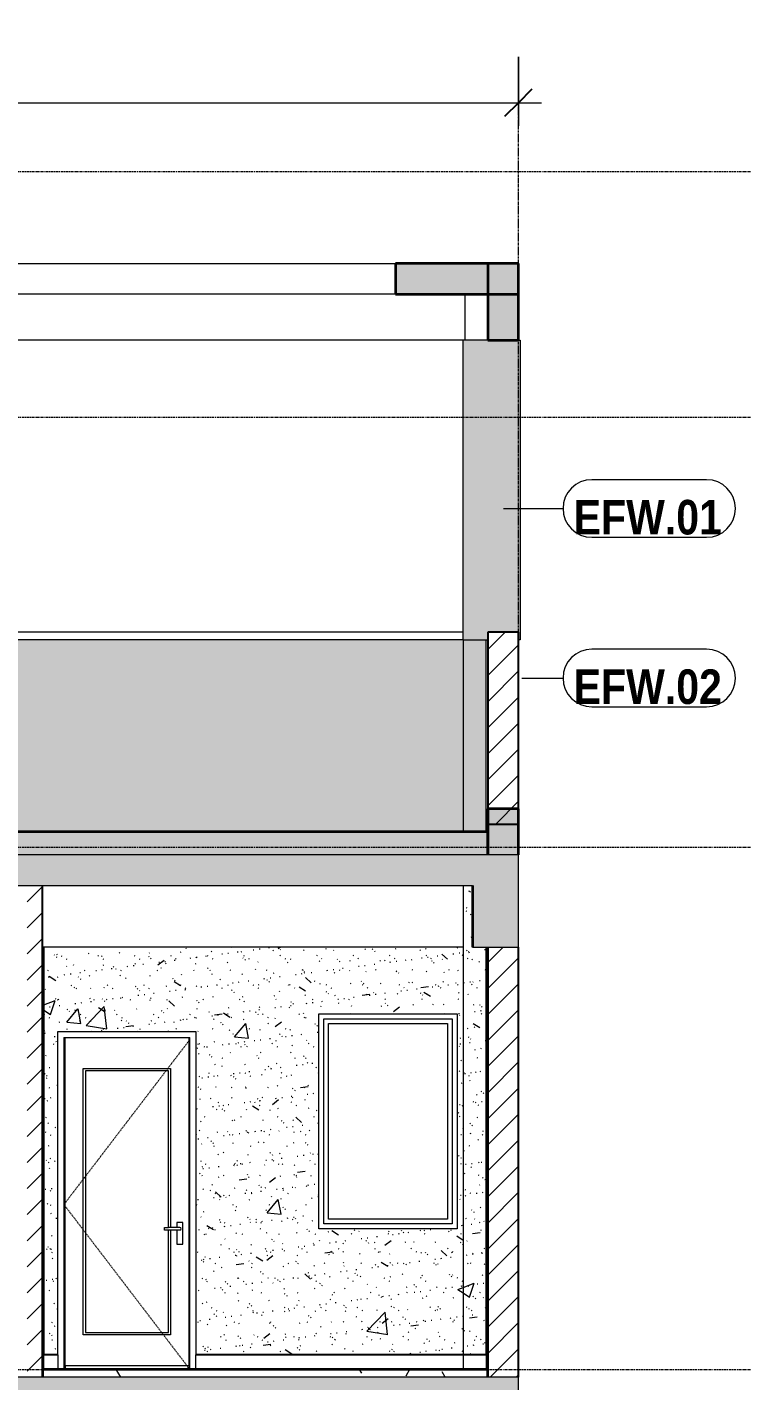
# Model space of a CAD drawing. Header units: millimetres. Extents: x -92143 to -2058, y -8802 to 35300.
# Drawn here: x -20437 to -15782, y 25925 to 34739 of the extents above; entities that cross this region are included whole.
import ezdxf

# ---------------------------------------------------------------- set-up
doc = ezdxf.new("R2010")
doc.units = ezdxf.units.MM
for name, pattern in [('Centre', [31.75, 6.35, -4.7625, 15.875, -4.7625]), ('Dash', [6.35, 3.175, -3.175]), ('Grid Line', [22.225, 12.7, -3.175, 3.175, -3.175])]:
    doc.linetypes.add(name, pattern=pattern)
for name, color, linetype, lineweight in [('0-1', 7, 'Continuous', 5), ('A-ANNO-DIMS', 211, 'Continuous', 9), ('A-ANNO-DIMS-150', 211, 'Continuous', 9), ('A-DETL-GENF-1', 7, 'Continuous', 9), ('A-DETL-GENF-HDLN-1', 7, 'Dash', 9), ('A-DETL-THIN', 151, 'Continuous', 9), ('A-DOOR', 31, 'Continuous', 9), ('A-DOOR-1', 7, 'Continuous', 9), ('A-FLOR-1', 10, 'Continuous', 35), ('A-FLOR-2', 7, 'Continuous', 9), ('A-FLOR-3', 192, 'Continuous', 35), ('A-FLOR-HRAL', 11, 'Continuous', 9), ('A-FLOR-HRAL-1', 253, 'Continuous', 18), ('A-FLOR-HRAL-2', 9, 'Continuous', 9), ('A-FLOR-LEVL-2', 51, 'Centre', 9), ('A-FLOR-PATT-1', 7, 'Continuous', 9), ('A-FLOR-PATT-2', 67, 'Continuous', 9), ('A-FLOR-PATT-3', 8, 'Continuous', 9), ('A-GLAZ', 151, 'Continuous', 9), ('A-GLAZ-1', 7, 'Continuous', 9), ('A-WALL', 113, 'Continuous', 9), ('A-WALL-1', 7, 'Continuous', 9), ('A-WALL-2', 250, 'Continuous', 25), ('A-WALL-3', 113, 'Continuous', 25), ('A-WALL-IDEN', 211, 'Continuous', 9), ('A-WALL-PATT-1', 7, 'Continuous', 9), ('A-WALL-PATT-2', 9, 'Continuous', 9), ('A-WALL-PATT-3', 111, 'Continuous', 5), ('A-WALL-PATT-4', 111, 'Continuous', 9), ('I-WALL', 2, 'Continuous', 9), ('I-WALL-1', 250, 'Continuous', 25), ('I-WALL-2', 7, 'Continuous', 9), ('S-BEAM-1', 12, 'Continuous', 5), ('S-BEAM-2', 7, 'Continuous', 9), ('S-BEAM-3', 10, 'Continuous', 35), ('S-COLS-1', 7, 'Continuous', 9), ('S-GRID-1', 1, 'Grid Line', 9)]:
    doc.layers.add(name, color=color, linetype=linetype, lineweight=lineweight)
doc.styles.add('Arial_B', font='arialbd.ttf', dxfattribs={"width": 0.85, "height": 225})
doc.styles.add('UTM Avo', font='', dxfattribs={"width": 0.9, "height": 375})
doc.styles.get('UTM Avo').set_extended_font_data('UTM Avo')
doc.dimstyles.new('1_Dim_chi_tiet_2_5', dxfattribs={"dimscale": 304.8, "dimtxt": 374.737856, "dimasz": 0.590551, "dimexe": 0.492126, "dimexo": 0.0625, "dimgap": 0.049213, "dimtad": 1, "dimdec": 0, "dimrnd": 5, "dimzin": 0, "dimdsep": 46, "dimtxsty": 'UTM Avo', "dimblk1": 'OBLIQUE', "dimblk2": 'OBLIQUE', "dimsah": 1, "dimcen": 0.09, "dimdle": 0.492126, "dimazin": 0, "dimtfac": 1, "dimtdec": 4, "dimtix": 1, "dimtmove": 0, "dimatfit": 3, "dimfxl": 0.984252, "dimfxlon": 1, "dimtvp": 1, "dimtolj": 1, "dimtzin": 0, "dimarcsym": 2})
pattern_1 = [(45, (-51987.05, 14125), (-84.8528, 84.8528), [])]
pattern_2 = [(0, (-51987.05, 14125), (609.6, 152.4), [50.292, -406.908, 50.292, -406.908, -2438.4]), (0, (-51987.05, 14125), (609.6, 152.4), [-914.4, 50.292, -864.108, 50.292, -406.908, -1066.8]), (0, (-51987.05, 14125), (609.6, 152.4), [-2286, 50.292, -254.508, 50.292, -711.708]), (120, (-51758.45, 14201.2), (-436.7823, 451.7291), [50.292, -406.908, 50.292, -2845.308]), (120, (-51758.45, 14201.2), (-436.7823, 451.7291), [-507.492, -406.908, 50.292, -864.108, -1524]), (120, (-51758.45, 14201.2), (-436.7823, 451.7291), [-1828.8, 50.292, -406.908, 50.292, -1016.508]), (120, (-51758.45, 14201.2), (-436.7823, 451.7291), [-2336.292, -254.508, 50.292, -711.708]), (240, (-51682.25, 14506), (-172.8177, -604.1291), [50.292, -406.908, 50.292, -406.908, -2438.4]), (240, (-51682.25, 14506), (-172.8177, -604.1291), [-914.4, 50.292, -864.108, 50.292, -406.908, -1066.8]), (240, (-51682.25, 14506), (-172.8177, -604.1291), [-2286, 50.292, -254.508, 50.292, -711.708])]
pattern_3 = [(50, (-51987.05, 14125), (1093.104, -95.634), [114.3, -1257.3]), (355, (-51987, 14125), (-211.457, 1146.34), [91.44, -1005.84]), (100.451, (-51896, 14117), (881.656, 1050.7), [97.14, -1068.54]), (46.184, (-51987, 14429.8), (1626.475, -252.257), [171.45, -1885.95]), (96.636, (-51851.5, 14408.8), (1424.416, 1484.565), [145.71, -1602.81]), (351.184, (-51987, 14429.8), (1424.43, 1484.55), [137.16, -1508.76]), (21, (-51834.65, 14353.6), (909.686, -613.59), [114.3, -1257.3]), (326, (-51834.7, 14353.6), (370.812, 1105.13), [91.44, -1005.84]), (71.451, (-51758.8, 14302.5), (1280.503, 491.528), [97.14, -1068.54]), (37.5, (-51987.05, 14125), (18.5313, 507.3303), [50.292, -943.356, 50.292, -970.788, -1009.65]), (37.5, (-51987.05, 14125), (18.5313, 507.3303), [-2014.728, 50.292, -959.358]), (7.5, (-51987.05, 14125), (400.918, 601.084), [50.292, -531.876, 50.292, -920.496, -384.81]), (7.5, (-51987.05, 14125), (400.918, 601.084), [-1552.956, 50.292, -334.518]), (327.5, (-52326.9, 14125), (813.545, -34.3737), [50.292, -330.708, 50.292, -1138.428, -1577.34]), (327.5, (-52326.9, 14125), (813.545, -34.3737), [-1569.72, 50.292, -1527.048]), (317.5, (-52479.3, 14125), (888.775, 152.56), [50.292, -445.008, 50.292, -739.14, -1120.14]), (317.5, (-52479.3, 14125), (888.775, 152.56), [-1284.732, 50.292, -1069.848])]
pattern_4 = [(37.5, (-51987.05, 14125), (-4.79953, 146.8239), [5.029, -110.795, 5.029, -124.511, -123.825]), (37.5, (-51987.05, 14125), (-4.79953, 146.8239), [-245.364, 5.029, -118.796]), (7.5, (-51987.05, 14125), (134.8574, 215.0472), [5.029, -57.455, 5.029, -99.365, -40.005]), (7.5, (-51987.05, 14125), (134.8574, 215.0472), [-166.878, 5.029, -34.976]), (327.5, (-52080.78, 14125), (237.29776, 0.4316), [5.029, -33.071, 5.029, -132.131, -179.07]), (327.5, (-52080.78, 14125), (237.29776, 0.4316), [-175.26, 5.029, -174.041]), (317.5, (-52080.78, 14125), (229.0671, 66.8792), [5.029, -14.021, 5.029, -84.887, -102.87]), (317.5, (-52080.78, 14125), (229.0671, 66.8792), [-108.966, 5.029, -97.841])]

# ---------------------------------------------------------------- blocks, each defined once
blk = doc.blocks.new('NCV_TKTC_KET CAU_rvt-1-TKCS_MẶT CẮT E')
at = {"layer": 'A-FLOR-PATT-1'}
h = blk.add_hatch(color=256, dxfattribs=at)
h.paths.add_polyline_path([(-17237.4, 33000), (-17237.4, 33200), (-18036.9, 33200), (-18036.9, 33000)])
h.paths.add_polyline_path([(-77435.3, 33000), (-77435.3, 33200), (-78235.3, 33200), (-78235.3, 33000)])
at = {"layer": 'S-BEAM-1'}
for points in [[(-17437.4, 32700), (-17237.4, 32700), (-17237.4, 33200), (-17437.4, 33200)], [(-17436.9, 29350), (-17236.9, 29350), (-17236.9, 29650), (-17436.9, 29650)], [(-17536.9, 28750), (-17535.3, 28750), (-17536.9, 29109.5)]]:
    blk.add_hatch(color=256, dxfattribs=at).paths.add_polyline_path(points)
at = {"layer": 'A-FLOR-1'}
for p, q in [((-17237.4, 33200), (-18036.9, 33200)), ((-18036.9, 33200), (-18036.9, 33000)), ((-17237.4, 33000), (-17237.4, 33200)), ((-18036.9, 33000), (-17237.4, 33000))]:
    blk.add_line(p, q, dxfattribs=at)
at = {"layer": 'A-FLOR-2'}
for p, q in [((-33076.9, 33200), (-18036.9, 33200)), ((-18036.9, 33000), (-33076.9, 33000))]:
    blk.add_line(p, q, dxfattribs=at)
at = {"layer": 'S-BEAM-2'}
for p, q in [((-17596.9, 32700), (-25330.4, 32700)), ((-17596.9, 28750), (-20336.9, 28750))]:
    blk.add_line(p, q, dxfattribs=at)
at = {"layer": 'S-BEAM-3'}
for p, q in [((-17237.4, 33200), (-17437.4, 33200)), ((-17437.4, 33200), (-17437.4, 32700)), ((-17237.4, 32700), (-17237.4, 33200)), ((-17437.4, 32700), (-17237.4, 32700)), ((-17236.9, 29650), (-17436.9, 29650)), ((-17436.9, 29650), (-17436.9, 29350)), ((-17236.9, 29350), (-17236.9, 29650)), ((-17536.9, 29150), (-17536.9, 28750))]:
    blk.add_line(p, q, dxfattribs=at)
at = {"layer": 'S-COLS-1'}
for p, q in [((-17236.9, 33200), (-17236.9, 32700)), ((-17586.9, 33000), (-17586.9, 32700))]:
    blk.add_line(p, q, dxfattribs=at)
blk = doc.blocks.new('DOOR_CW_01 CANH MO-PANEL KINH - DIW_01-900x2200-CỬA GỖ VÂN LAMINATE-V3-TKCS_MẶT CẮT E')
at = {"layer": 'A-DETL-GENF-HDLN-1'}
for p, q in [((-20196.9, 6673.5), (-19376.9, 7747)), ((-19376.9, 5600), (-20196.9, 6673.5))]:
    blk.add_line(p, q, dxfattribs=at)
at = {"layer": 'A-DOOR-1'}
for p, q in [((-20196.9, 7760), (-20196.9, 5600)), ((-20196.9, 7760), (-19376.9, 7760)), ((-20191.9, 7758), (-20191.9, 5626)), ((-19381.9, 7758), (-20191.9, 7758)), ((-19381.9, 5626), (-19381.9, 7758)), ((-19376.9, 5600), (-19376.9, 7760)), ((-20071.9, 7558), (-19501.9, 7558)), ((-20071.9, 5826), (-20071.9, 7558)), ((-19516.9, 7543), (-20056.9, 7543)), ((-20056.9, 7543), (-20056.9, 5841)), ((-19516.9, 6524.5), (-19516.9, 7543)), ((-19501.9, 7558), (-19501.9, 6524.5)), ((-19542.7, 6524.5), (-19516.9, 6524.5)), ((-19542.7, 6507.5), (-19542.7, 6524.5)), ((-19441.9, 6524.5), (-19516.9, 6524.5)), ((-19461.7, 6556), (-19461.7, 6524.5)), ((-19422.2, 6556), (-19461.7, 6556)), ((-19422.2, 6416), (-19422.2, 6556)), ((-19516.9, 6507.5), (-19542.7, 6507.5)), ((-19516.9, 5841), (-19516.9, 6507.5)), ((-19441.9, 6507.5), (-19516.9, 6507.5)), ((-19501.9, 6507.5), (-19501.9, 5826)), ((-19461.7, 6507.5), (-19461.7, 6416)), ((-19461.7, 6416), (-19422.2, 6416)), ((-19501.9, 5826), (-20071.9, 5826)), ((-20056.9, 5841), (-19516.9, 5841)), ((-20236.9, 5695), (-20236.9, 5700)), ((-19336.9, 5700), (-19336.9, 5695)), ((-20191.9, 5626), (-19381.9, 5626)), ((-20186.9, 5600), (-20186.9, 5626)), ((-19386.9, 5600), (-19386.9, 5626))]:
    blk.add_line(p, q, dxfattribs=at)
for start, end in [(0, 90), (270, 360)]:
    blk.add_arc((-19441.9, 6516), 8.5, start, end, dxfattribs=at)
blk = doc.blocks.new('M_Fixed - 900 x 1400-901190-TKCS_MẶT CẮT E')
at = {"layer": 'A-GLAZ-1'}
for p, q in [((-26704.9, 7883), (-25868.9, 7883)), ((-26704.9, 6547), (-26704.9, 7883)), ((-26673.9, 7852), (-25899.9, 7852)), ((-26673.9, 6578), (-26673.9, 7852)), ((-25899.9, 7852), (-25899.9, 6578)), ((-25868.9, 7883), (-25868.9, 6547)), ((-25868.9, 6547), (-26704.9, 6547)), ((-25899.9, 6578), (-26673.9, 6578))]:
    blk.add_line(p, q, dxfattribs=at)
blk = doc.blocks.new('Railing - Railing-915905-TKCS_MẶT CẮT E')
at = {"layer": 'A-FLOR-HRAL-1'}
for p, q in [((-20326.9, 5695), (-20336.9, 5695)), ((-20336.9, 5695), (-20336.9, 5600)), ((-20326.9, 5600), (-20326.9, 5695)), ((-20336.9, 5600), (-20326.9, 5600))]:
    blk.add_line(p, q, dxfattribs=at)
at = {"layer": 'A-FLOR-HRAL-2'}
for p, q in [((-20326.9, 5695), (-20236.9, 5695)), ((-20236.9, 5695), (-20236.9, 5600))]:
    blk.add_line(p, q, dxfattribs=at)
blk = doc.blocks.new('Railing - Railing-942724-TKCS_MẶT CẮT E')
at = {"layer": 'A-FLOR-HRAL-1'}
for p, q in [((-17436.9, 22695), (-17446.9, 22695)), ((-17446.9, 22695), (-17446.9, 22600)), ((-17436.9, 22600), (-17436.9, 22695)), ((-17446.9, 22600), (-17436.9, 22600))]:
    blk.add_line(p, q, dxfattribs=at)
at = {"layer": 'A-FLOR-HRAL-2'}
for p, q in [((-19336.9, 22695), (-17596.9, 22695)), ((-19336.9, 22600), (-19336.9, 22695)), ((-17596.9, 22695), (-17446.9, 22695)), ((-17596.9, 22695), (-17596.9, 22600))]:
    blk.add_line(p, q, dxfattribs=at)
blk = doc.blocks.new('NCV_TKTC_TANG 6 - 8_rvt-2-TKCS_MẶT CẮT E')
at = {"layer": 'A-FLOR-PATT-2'}
h = blk.add_hatch(dxfattribs=at)
h.set_pattern_fill('FP_2', color=256, style=0, pattern_type=2)
h.set_pattern_definition(pattern_2)
h.paths.add_polyline_path([(-19867.7, 25950), (-17436.9, 25950), (-17436.9, 26000), (-20336.9, 26000), (-20336.9, 25950), (-20176, 25950)])
at = {"layer": 'A-WALL-PATT-1'}
h = blk.add_hatch(dxfattribs=at)
h.set_pattern_fill('FP_5', color=256, style=0, pattern_type=2)
h.set_pattern_definition([(45, (-51987.05, 14125), (-79.5495, 79.5495), [])])
h.paths.add_polyline_path([(-17446.9, 26100), (-17436.9, 26100), (-17436.9, 28750), (-17446.9, 28750), (-17446.9, 26674.6)])
at = {"layer": 'A-WALL-PATT-2'}
h = blk.add_hatch(dxfattribs=at)
h.set_pattern_fill('FP_1', color=256, style=0, pattern_type=2)
h.set_pattern_definition(pattern_1)
h.paths.add_polyline_path([(-20436.9, 25950), (-20336.9, 25950), (-20336.9, 29150), (-20436.9, 29150), (-20436.9, 26065.8)])
h = blk.add_hatch(dxfattribs=at)
h.set_pattern_fill('FP_7', color=256, style=0, pattern_type=2)
h.set_pattern_definition(pattern_3)
h.paths.add_polyline_path([(-17596.9, 26100), (-17446.9, 26100), (-17446.9, 28750), (-17536.9, 28750), (-17536.9, 29150), (-17596.9, 29150), (-17596.9, 26674.6)])
h = blk.add_hatch(dxfattribs=at)
h.set_pattern_fill('FP_6', color=256, style=0, pattern_type=2)
h.set_pattern_definition(pattern_4)
h.paths.add_polyline_path([(-17596.9, 26100), (-17446.9, 26100), (-17446.9, 28750), (-17536.9, 28750), (-17536.9, 29150), (-17596.9, 29150), (-17596.9, 26674.6)])
h = blk.add_hatch(dxfattribs=at)
h.set_pattern_fill('FP_7', color=256, style=0, pattern_type=2)
h.set_pattern_definition(pattern_3)
h.paths.add_polyline_path([(-20326.9, 26100), (-20236.9, 26100), (-20236.9, 28200), (-19336.9, 28200), (-19336.9, 26100), (-17596.9, 26100), (-17596.9, 28750), (-20326.9, 28750), (-20326.9, 26674.6)])
h.paths.add_polyline_path([(-17636.9, 26915), (-18536.9, 26915), (-18536.9, 28315), (-17636.9, 28315)])
h = blk.add_hatch(dxfattribs=at)
h.set_pattern_fill('FP_6', color=256, style=0, pattern_type=2)
h.set_pattern_definition(pattern_4)
h.paths.add_polyline_path([(-20326.9, 26100), (-20236.9, 26100), (-20236.9, 28200), (-19336.9, 28200), (-19336.9, 26100), (-17596.9, 26100), (-17596.9, 28750), (-20326.9, 28750), (-20326.9, 26674.6)])
h.paths.add_polyline_path([(-17636.9, 26915), (-18536.9, 26915), (-18536.9, 28315), (-17636.9, 28315)])
at = {"layer": 'A-FLOR-1'}
for p, q in [((-17436.9, 26000), (-20336.9, 26000)), ((-20336.9, 26000), (-20336.9, 25950)), ((-17436.9, 25950), (-17436.9, 26000))]:
    blk.add_line(p, q, dxfattribs=at)
at = {"layer": 'A-WALL-1'}
for p, q in [((-20236.9, 26095), (-20236.9, 26100)), ((-19336.9, 26100), (-19336.9, 26095)), ((-17511.9, 26095), (-17511.9, 26100))]:
    blk.add_line(p, q, dxfattribs=at)
at = {"layer": 'A-WALL-2'}
blk.add_line((-20336.9, 25950), (-20336.9, 29150), dxfattribs=at)
at = {"layer": 'I-WALL-1'}
for p, q in [((-17446.9, 28750), (-17446.9, 26100)), ((-17436.9, 26100), (-17436.9, 28750)), ((-17446.9, 26100), (-17436.9, 26100))]:
    blk.add_line(p, q, dxfattribs=at)
at = {"layer": 'I-WALL-2'}
for p, q in [((-17596.9, 29150), (-17596.9, 26100)), ((-20326.9, 28750), (-20326.9, 26100)), ((-18536.9, 26915), (-18536.9, 28315)), ((-18536.9, 28315), (-17636.9, 28315)), ((-17636.9, 28315), (-17636.9, 26915)), ((-20236.9, 26100), (-20236.9, 28200)), ((-20236.9, 28200), (-19336.9, 28200)), ((-19336.9, 28200), (-19336.9, 26100)), ((-17636.9, 26915), (-18536.9, 26915)), ((-20326.9, 26100), (-20236.9, 26100)), ((-19336.9, 26100), (-17596.9, 26100)), ((-17596.9, 26100), (-17446.9, 26100))]:
    blk.add_line(p, q, dxfattribs=at)
at = {"layer": 'A-DOOR'}
blk.add_blockref('DOOR_CW_01 CANH MO-PANEL KINH - DIW_01-900x2200-CỬA GỖ VÂN LAMINATE-V3-TKCS_MẶT CẮT E', (0, 20400), dxfattribs=at)
at = {"layer": 'A-FLOR-HRAL'}
for name, p in [('Railing - Railing-915905-TKCS_MẶT CẮT E', (0, 20400)), ('Railing - Railing-942724-TKCS_MẶT CẮT E', (0, 3400))]:
    blk.add_blockref(name, p, dxfattribs=at)
at = {"layer": 'A-GLAZ'}
blk.add_blockref('M_Fixed - 900 x 1400-901190-TKCS_MẶT CẮT E', (8200, 20400), dxfattribs=at)
blk = doc.blocks.new('DIMBLOCK46-TKCS_MẶT CẮT E')
at = {"layer": 'A-ANNO-DIMS-150'}
for p, q in [((-17236.9, 34546.4), (-17236.9, 34096.4)), ((-17236.9, 34246.4), (-17236.9, 34546.4)), ((-33086.9, 33946.4), (-33086.9, 34396.4)), ((-33086.9, 34246.4), (-17086.9, 34246.4)), ((-33086.9, 34246.4), (-33086.9, 33946.4))]:
    blk.add_line(p, q, dxfattribs=at)
at = {"layer": 'A-ANNO-DIMS-150', "lineweight": 25}
for p, q in [((-33086.9, 34246.4), (-32996.9, 34336.4)), ((-17236.9, 34246.4), (-17146.9, 34336.4)), ((-33086.9, 34246.4), (-33176.9, 34156.4)), ((-17236.9, 34246.4), (-17326.9, 34156.4))]:
    blk.add_line(p, q, dxfattribs=at)
at = {"layer": 'A-ANNO-DIMS-150', "color": 0, "insert": (-25803.8, 34733.6), "char_height": 375, "width": 1540.589, "attachment_point": 1, "line_spacing_factor": 1.110334, "style": 'UTM Avo'}
blk.add_mtext('15850', dxfattribs=at)
blk = doc.blocks.new('_Oblique')
at = {"color": 0, "linetype": 'ByBlock', "lineweight": -2}
blk.add_line((-0.5, -0.5), (0.5, 0.5), dxfattribs=at)
blk = doc.blocks.new('CTL_WALL TAG NO MARK - 10-2062273-TKCS_MẶT CẮT E')
at = {"layer": 'A-WALL-IDEN'}
for p, q in [((-78866.4, 11134.7), (-79614.1, 11134.7)), ((-79614.1, 10759.7), (-78866.4, 10759.7))]:
    blk.add_line(p, q, dxfattribs=at)
for centre, start, end in [((-79614.1, 10947.2), 90, 270), ((-78866.4, 10947.2), 270, 90)]:
    blk.add_arc(centre, 187.5, start, end, dxfattribs=at)

msp = doc.modelspace()

# ---------------------------------------------------------------- hatches: boundary and pattern name
at = {"layer": 'A-DETL-GENF-1'}
h = msp.add_hatch(color=256, dxfattribs=at)
h.paths.add_polyline_path([(-17535.3, 28750), (-17236.9, 28750), (-17236.9, 29350), (-33860.3, 29350), (-33860.3, 28900), (-33460.3, 28900), (-33460.3, 29150), (-30635.3, 29150), (-30635.3, 28950), (-30435.3, 28950), (-30435.3, 29150), (-25735.7, 29150), (-25735.7, 28900), (-25335.7, 28900), (-25335.7, 29150), (-22435.3, 29150), (-22435.3, 28950), (-22235.3, 28950), (-22235.3, 29150), (-17535.3, 29150), (-17535.3, 29109.5)])
h.paths.add_polyline_path([(-77935.7, 28750), (-77935.7, 29150), (-73233.6, 29150), (-73233.6, 28950), (-73033.3, 28950), (-73033.3, 29150), (-70108.5, 29150), (-70108.5, 28900), (-69708.5, 28900), (-69708.5, 29150), (-65032.3, 29150), (-65032.3, 28950), (-64832.3, 28950), (-64832.3, 29150), (-61933.6, 29150), (-61933.6, 28900), (-61533.6, 28900), (-61533.6, 29150), (-56833.3, 29150), (-56833.3, 28950), (-56633.3, 28950), (-56633.3, 29150), (-53733.2, 29150), (-53733.2, 28900), (-53333.2, 28900), (-53333.2, 29150), (-48635.6, 29150), (-48635.6, 28950), (-48435.6, 28950), (-48435.6, 29150), (-45535.3, 29150), (-45535.3, 28900), (-45134.4, 28900), (-45134.4, 29150), (-40434.4, 29150), (-40434.4, 28950), (-40234.4, 28950), (-40234.4, 29150), (-37335.6, 29150), (-37335.6, 28900), (-36935.6, 28900), (-36935.6, 29350), (-78233.3, 29350), (-78233.3, 28750)])
msp.add_hatch(color=256, dxfattribs=at).paths.add_polyline_path([(-77935.7, 25350), (-77935.7, 25750), (-73233.6, 25750), (-73233.6, 25550), (-73033.3, 25550), (-73033.3, 25750), (-70108.5, 25750), (-70108.5, 25500), (-69708.5, 25500), (-69708.5, 25750), (-65032.3, 25750), (-65032.3, 25550), (-64832.3, 25550), (-64832.3, 25750), (-61933.6, 25750), (-61933.6, 25500), (-61533.6, 25500), (-61533.6, 25750), (-56833.3, 25750), (-56833.3, 25550), (-56633.3, 25550), (-56633.3, 25750), (-53733.2, 25750), (-53733.2, 25500), (-53333.2, 25500), (-53333.2, 25750), (-48635.6, 25750), (-48635.6, 25550), (-48435.6, 25550), (-48435.6, 25750), (-45535.3, 25750), (-45535.3, 25500), (-45134.4, 25500), (-45134.4, 25750), (-40434.4, 25750), (-40434.4, 25550), (-40234.4, 25550), (-40234.4, 25750), (-37436.9, 25750), (-37436.9, 25500), (-37037.4, 25500), (-37037.4, 25750), (-33860.3, 25750), (-33860.3, 25500), (-33436.9, 25500), (-33436.9, 25750), (-30635.3, 25750), (-30635.3, 25550), (-30435.3, 25550), (-30435.3, 25750), (-25735.7, 25750), (-25735.7, 25500), (-25335.7, 25500), (-25335.7, 25750), (-22435.3, 25750), (-22435.3, 25550), (-22235.3, 25550), (-22235.3, 25750), (-17535.3, 25750), (-17535.3, 25350), (-17236.9, 25350), (-17236.9, 25950), (-78233.3, 25950), (-78233.3, 25350)])
at = {"layer": 'A-FLOR-PATT-3'}
h = msp.add_hatch(dxfattribs=at)
h.set_pattern_fill('FP_2', color=256, style=0, pattern_type=2)
h.set_pattern_definition(pattern_2)
h.paths.add_polyline_path([(-17436.9, 29350), (-17436.9, 29500), (-33636.9, 29500), (-33636.9, 29350), (-17535.3, 29350)])
h.paths.add_polyline_path([(-78039, 29350), (-37237.4, 29350), (-37237.4, 29500), (-78039, 29500)])
at = {"layer": 'A-WALL-PATT-3'}
for points in [[(-17586.9, 30750), (-17586.9, 32700), (-17596.9, 32700), (-17596.9, 30750)], [(-17586.9, 30750), (-17436.9, 30750), (-17436.9, 30800), (-17236.9, 30800), (-17237.4, 32700), (-17586.9, 32700)], [(-17226.9, 30750), (-17226.9, 32700), (-17236.9, 32700), (-17236.9, 30750)], [(-21453.7, 29500), (-17596.9, 29500), (-17596.9, 30750), (-25330.4, 30750), (-25330.4, 29500), (-21717.3, 29500)], [(-17586.9, 29500), (-17446.9, 29500), (-17446.9, 30750), (-17596.9, 30748.6), (-17596.9, 29500)]]:
    msp.add_hatch(color=256, dxfattribs=at).paths.add_polyline_path(points)
at = {"layer": 'A-WALL-PATT-4'}
h = msp.add_hatch(dxfattribs=at)
h.set_pattern_fill('FP_1', color=256, style=0, pattern_type=2)
h.set_pattern_definition(pattern_1)
h.paths.add_polyline_path([(-17436.9, 29550), (-17236.9, 29550), (-17236.9, 30800), (-17436.9, 30800)])
h = msp.add_hatch(dxfattribs=at)
h.set_pattern_fill('FP_1', color=256, style=0, pattern_type=2)
h.set_pattern_definition(pattern_1)
h.paths.add_polyline_path([(-17436.9, 25950), (-17236.9, 25950), (-17236.9, 28750), (-17436.9, 28750), (-17436.9, 26674.6)])

# ---------------------------------------------------------------- linework, layer by layer
at = {"layer": 'A-DETL-THIN'}
for p, q in [((-17236.9, 29350), (-33636.9, 29350)), ((-17236.9, 28750), (-17236.9, 29350)), ((-22235.3, 29150), (-17535.3, 29150)), ((-17535.3, 29150), (-17535.3, 28750)), ((-17535.3, 28750), (-17236.9, 28750)), ((-17236.9, 25950), (-33857.4, 25950)), ((-17236.9, 25350), (-17236.9, 25950))]:
    msp.add_line(p, q, dxfattribs=at)
at = {"layer": 'A-FLOR-3'}
for p, q in [((-17436.9, 29500), (-33636.9, 29500)), ((-17436.9, 29350), (-17436.9, 29500))]:
    msp.add_line(p, q, dxfattribs=at)
at = {"layer": 'A-FLOR-LEVL-2'}
for p, q in [((-92142.8, 33800), (-5549.7, 33800)), ((-92142.8, 32200), (-5549.7, 32200)), ((-92142.8, 29400), (-5549.7, 29400)), ((-92142.8, 26000), (-5549.7, 26000))]:
    msp.add_line(p, q, dxfattribs=at)
at = {"layer": 'A-WALL'}
for p, q in [((-17596.9, 30750), (-17596.9, 32700)), ((-17437.4, 32700), (-17596.9, 32700)), ((-17236.9, 32700), (-17226.9, 32700)), ((-17226.9, 32700), (-17226.9, 30750)), ((-17596.9, 30800), (-25330.4, 30800)), ((-17596.9, 30750), (-17436.9, 30750)), ((-17226.9, 30750), (-17236.9, 30750))]:
    msp.add_line(p, q, dxfattribs=at)
at = {"layer": 'A-WALL-3'}
for p, q in [((-17436.9, 30800), (-17436.9, 29550)), ((-17236.9, 30800), (-17436.9, 30800)), ((-17236.9, 29550), (-17236.9, 30800)), ((-17436.9, 29550), (-17236.9, 29550)), ((-17436.9, 28750), (-17436.9, 25950)), ((-17236.9, 25950), (-17236.9, 28750))]:
    msp.add_line(p, q, dxfattribs=at)
at = {"layer": 'A-WALL-IDEN'}
for p, q in [((-17335.2, 31604.7), (-16946.9, 31604.7)), ((-17215.7, 30501.2), (-16946.9, 30501.2))]:
    msp.add_line(p, q, dxfattribs=at)
at = {"layer": 'I-WALL'}
for p, q in [((-17596.9, 30750), (-25330.4, 30750)), ((-17596.9, 30750), (-17596.9, 29500)), ((-17446.9, 29500), (-17446.9, 30750))]:
    msp.add_line(p, q, dxfattribs=at)
at = {"layer": 'S-GRID-1'}
for p, q in [((-17236.9, 30542.5), (-17236.9, 34292.5)), ((-17236.9, -3701.5), (-17236.9, 30542.5))]:
    msp.add_line(p, q, dxfattribs=at)

# ---------------------------------------------------------------- block references
at = {"layer": '0-1'}
for name in ['NCV_TKTC_KET CAU_rvt-1-TKCS_MẶT CẮT E', 'NCV_TKTC_TANG 6 - 8_rvt-2-TKCS_MẶT CẮT E']:
    msp.add_blockref(name, (0, 0), dxfattribs=at)
at = {"layer": 'A-WALL-IDEN'}
for p in [(62854.7, 20657.5), (62854.7, 19554)]:
    msp.add_blockref('CTL_WALL TAG NO MARK - 10-2062273-TKCS_MẶT CẮT E', p, dxfattribs=at)

# ---------------------------------------------------------------- texts
at = {"layer": 'A-WALL-IDEN', "char_height": 225, "width": 995.775, "attachment_point": 5, "line_spacing_factor": 0.936439, "style": 'Arial_B'}
for s, insert in [('\\pt6.37425,12.75075,19.125,25.49925,31.87575,38.25,44.62425,51.00075,57.375,63.74925,70.12575,76.5,82.87425,89.25075,95.625,101.99925,108.37575,114.75,121.12425,127.50075,133.875,140.24925,146.62575,153,159.37425,165.75075,172.125,178.49925,184.87575,191.25,197.62425,204.00075;EFW.01', (-16394.9, 31546.7)), ('\\pt6.37425,12.75075,19.125,25.49925,31.87575,38.25,44.62425,51.00075,57.375,63.74925,70.12575,76.5,82.87425,89.25075,95.625,101.99925,108.37575,114.75,121.12425,127.50075,133.875,140.24925,146.62575,153,159.37425,165.75075,172.125,178.49925,184.87575,191.25,197.62425,204.00075;EFW.02', (-16394.9, 30443.2))]:
    msp.add_mtext(s, dxfattribs=dict(at, insert=insert))

# ---------------------------------------------------------------- dimensions: what is measured, and where the dimension line sits
at = {"layer": 'A-ANNO-DIMS'}
dim = msp.add_linear_dim(base=(-17236.9, 34246.4), p1=(-33086.9, 33946.4), p2=(-17236.9, 34546.4), dimstyle='1_Dim_chi_tiet_2_5', override={"dimpost": '<>', "dimfxl": 15861.352401}, dxfattribs=at)
dim.commit()
dim.dimension.update_dxf_attribs({"geometry": 'DIMBLOCK46-TKCS_MẶT CẮT E', "text_midpoint": (-25161.9, 34455.5)})

doc.saveas('drawing.dxf')
